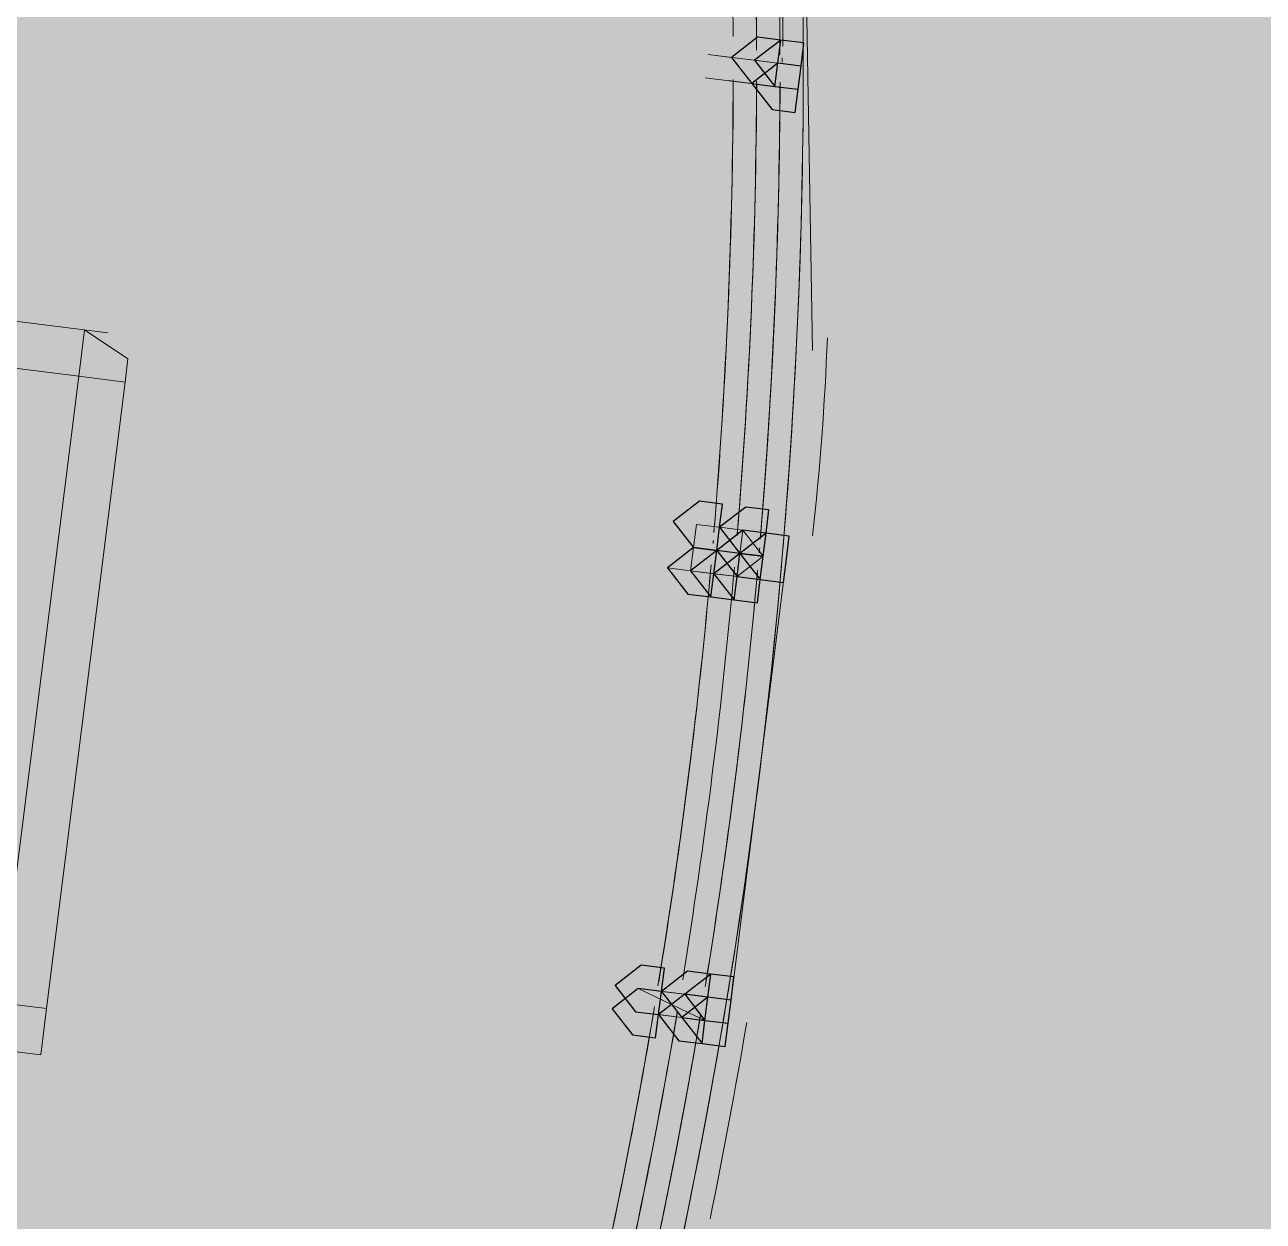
# Model space of a CAD drawing. Header units: metres. Extents: x -4 to 509425, y 7549 to 4732445.
# Drawn here: x 476014.4626 to 476014.9109, y 4719710.0213 to 4719710.4544 of the extents above; entities that cross this region are included whole.
import ezdxf

# ---------------------------------------------------------------- set-up
doc = ezdxf.new("R2010")
doc.units = ezdxf.units.M
doc.header["$LTSCALE"] = 0.01
doc.header["$MEASUREMENT"] = 0
doc.layers.get('0').update_dxf_attribs({"lineweight": 0})
doc.layers.add('_SUBESTACIÓN', color=1, linetype='Continuous')
doc.layers.add('SUBESTACION LA VID', color=253, linetype='Continuous')

# ---------------------------------------------------------------- blocks, each defined once
blk = doc.blocks.new('A$Cfff6051d')
at = {"layer": 'SUBESTACION LA VID', "transparency": 33554687}
h = blk.add_hatch(color=256, dxfattribs=at)
h.dxf.hatch_style = 2
h.paths.add_polyline_path([(476014.7351914794, 4719710.440479893), (476014.7362445818, 4719710.448879886), (476014.7278445886, 4719710.449932989), (476014.7183914933, 4719710.442586098), (476014.7257383844, 4719710.433133002), (476014.7341383776, 4719710.4320799)])
h = blk.add_hatch(color=256, dxfattribs=at)
h.dxf.hatch_style = 2
h.paths.add_polyline_path([(476014.7435914726, 4719710.439426791), (476014.7446445749, 4719710.447826784), (476014.7362445818, 4719710.448879886), (476014.7267914865, 4719710.441532996), (476014.7341383776, 4719710.4320799), (476014.7425383705, 4719710.431026798)])
h = blk.add_hatch(color=256, dxfattribs=at)
h.dxf.hatch_style = 2
h.paths.add_polyline_path([(476014.7435914726, 4719710.439426791), (476014.7446445749, 4719710.447826784), (476014.7362445818, 4719710.448879886), (476014.7267914865, 4719710.441532996), (476014.7341383776, 4719710.4320799), (476014.7425383705, 4719710.431026798)])
h = blk.add_hatch(color=256, dxfattribs=at)
h.dxf.hatch_style = 2
h.paths.add_polyline_path([(476014.7435914726, 4719710.439426791), (476014.7446445749, 4719710.447826784), (476014.7362445818, 4719710.448879886), (476014.7267914865, 4719710.441532996), (476014.7341383776, 4719710.4320799), (476014.7425383705, 4719710.431026798)])
h = blk.add_hatch(color=256, dxfattribs=at)
h.dxf.hatch_style = 2
h.paths.add_polyline_path([(476014.7425383705, 4719710.431026798), (476014.7435914726, 4719710.439426791), (476014.7351914794, 4719710.440479893), (476014.7257383844, 4719710.433133002), (476014.7330851414, 4719710.423678838), (476014.7414851346, 4719710.422625735)])
h = blk.add_hatch(color=256, dxfattribs=at)
h.dxf.hatch_style = 2
h.paths.add_polyline_path([(476014.7425383705, 4719710.431026798), (476014.7435914726, 4719710.439426791), (476014.7351914794, 4719710.440479893), (476014.7257383844, 4719710.433133002), (476014.7330851414, 4719710.423678838), (476014.7414851346, 4719710.422625735)])
h = blk.add_hatch(color=256, dxfattribs=at)
h.dxf.hatch_style = 2
h.paths.add_polyline_path([(476014.7425383705, 4719710.431026798), (476014.7435914726, 4719710.439426791), (476014.7351914794, 4719710.440479893), (476014.7257383844, 4719710.433133002), (476014.7330851414, 4719710.423678838), (476014.7414851346, 4719710.422625735)])
h = blk.add_hatch(color=256, dxfattribs=at)
h.dxf.hatch_style = 2
h.paths.add_polyline_path([(476014.7425383705, 4719710.431026798), (476014.7435914726, 4719710.439426791), (476014.7351914794, 4719710.440479893), (476014.7257383844, 4719710.433133002), (476014.7330851414, 4719710.423678838), (476014.7414851346, 4719710.422625735)])
h = blk.add_hatch(color=256, dxfattribs=at)
h.dxf.hatch_style = 2
h.paths.add_polyline_path([(476014.7425383705, 4719710.431026798), (476014.7435914726, 4719710.439426791), (476014.7351914794, 4719710.440479893), (476014.7257383844, 4719710.433133002), (476014.7330851414, 4719710.423678838), (476014.7414851346, 4719710.422625735)])
h = blk.add_hatch(color=256, dxfattribs=at)
h.dxf.hatch_style = 2
h.paths.add_polyline_path([(476014.7141286338, 4719710.272473621), (476014.7151817359, 4719710.280873614), (476014.7067817427, 4719710.281926717), (476014.6973286477, 4719710.274579826), (476014.7046754047, 4719710.265125662), (476014.7130753977, 4719710.26407256)])
h = blk.add_hatch(color=256, dxfattribs=at)
h.dxf.hatch_style = 2
h.paths.add_polyline_path([(476014.73092862, 4719710.270367417), (476014.7319817223, 4719710.278767411), (476014.7235817291, 4719710.279820512), (476014.7141286338, 4719710.272473621), (476014.7214753908, 4719710.263019457), (476014.729875384, 4719710.261966356)])
h = blk.add_hatch(color=256, dxfattribs=at)
h.dxf.hatch_style = 2
h.paths.add_polyline_path([(476014.73092862, 4719710.270367417), (476014.7319817223, 4719710.278767411), (476014.7235817291, 4719710.279820512), (476014.7141286338, 4719710.272473621), (476014.7214753908, 4719710.263019457), (476014.729875384, 4719710.261966356)])
h = blk.add_hatch(color=256, dxfattribs=at)
h.dxf.hatch_style = 2
h.paths.add_polyline_path([(476014.729875384, 4719710.261966356), (476014.73092862, 4719710.270367417), (476014.722528627, 4719710.271420519), (476014.7130753977, 4719710.26407256), (476014.7204222888, 4719710.254619464), (476014.7288222819, 4719710.253566363)])
h = blk.add_hatch(color=256, dxfattribs=at)
h.dxf.hatch_style = 2
h.paths.add_polyline_path([(476014.729875384, 4719710.261966356), (476014.73092862, 4719710.270367417), (476014.722528627, 4719710.271420519), (476014.7130753977, 4719710.26407256), (476014.7204222888, 4719710.254619464), (476014.7288222819, 4719710.253566363)])
h = blk.add_hatch(color=256, dxfattribs=at)
h.dxf.hatch_style = 2
h.paths.add_polyline_path([(476014.729875384, 4719710.261966356), (476014.73092862, 4719710.270367417), (476014.722528627, 4719710.271420519), (476014.7130753977, 4719710.26407256), (476014.7204222888, 4719710.254619464), (476014.7288222819, 4719710.253566363)])
h = blk.add_hatch(color=256, dxfattribs=at)
h.dxf.hatch_style = 2
h.paths.add_polyline_path([(476014.7382753772, 4719710.260913254), (476014.7393286132, 4719710.269314315), (476014.73092862, 4719710.270367417), (476014.7214753908, 4719710.263019457), (476014.7288222819, 4719710.253566363), (476014.7372222751, 4719710.252513261)])
h = blk.add_hatch(color=256, dxfattribs=at)
h.dxf.hatch_style = 2
h.paths.add_polyline_path([(476014.7382753772, 4719710.260913254), (476014.7393286132, 4719710.269314315), (476014.73092862, 4719710.270367417), (476014.7214753908, 4719710.263019457), (476014.7288222819, 4719710.253566363), (476014.7372222751, 4719710.252513261)])
h = blk.add_hatch(color=256, dxfattribs=at)
h.dxf.hatch_style = 2
h.paths.add_polyline_path([(476014.7120222958, 4719710.255672567), (476014.7130753977, 4719710.26407256), (476014.7046754047, 4719710.265125662), (476014.6952223094, 4719710.257778771), (476014.7025692005, 4719710.248325676), (476014.7109691935, 4719710.247272573)])
h = blk.add_hatch(color=256, dxfattribs=at)
h.dxf.hatch_style = 2
h.paths.add_polyline_path([(476014.7204222888, 4719710.254619464), (476014.7214753908, 4719710.263019457), (476014.7130753977, 4719710.26407256), (476014.7036223026, 4719710.256725669), (476014.7109691935, 4719710.247272573), (476014.7193691867, 4719710.246219471)])
h = blk.add_hatch(color=256, dxfattribs=at)
h.dxf.hatch_style = 2
h.paths.add_polyline_path([(476014.7288222819, 4719710.253566363), (476014.729875384, 4719710.261966356), (476014.7214753908, 4719710.263019457), (476014.7120222958, 4719710.255672567), (476014.7193691867, 4719710.246219471), (476014.7277691799, 4719710.24516637)])
h = blk.add_hatch(color=256, dxfattribs=at)
h.dxf.hatch_style = 2
h.paths.add_polyline_path([(476014.7288222819, 4719710.253566363), (476014.729875384, 4719710.261966356), (476014.7214753908, 4719710.263019457), (476014.7120222958, 4719710.255672567), (476014.7193691867, 4719710.246219471), (476014.7277691799, 4719710.24516637)])
h = blk.add_hatch(color=256, dxfattribs=at)
h.dxf.hatch_style = 2
h.paths.add_polyline_path([(476014.7288222819, 4719710.253566363), (476014.729875384, 4719710.261966356), (476014.7214753908, 4719710.263019457), (476014.7120222958, 4719710.255672567), (476014.7193691867, 4719710.246219471), (476014.7277691799, 4719710.24516637)])
h = blk.add_hatch(color=256, dxfattribs=at)
h.dxf.hatch_style = 2
h.paths.add_polyline_path([(476014.6930656541, 4719710.104466282), (476014.6941188901, 4719710.112867343), (476014.6857188971, 4719710.113920446), (476014.676265668, 4719710.106572486), (476014.6836125591, 4719710.097119391), (476014.6920125521, 4719710.096066289)])
h = blk.add_hatch(color=256, dxfattribs=at)
h.dxf.hatch_style = 2
h.paths.add_polyline_path([(476014.7098656405, 4719710.102360078), (476014.7109188765, 4719710.11076114), (476014.7025188833, 4719710.111814241), (476014.6930656541, 4719710.104466282), (476014.7004125452, 4719710.095013186), (476014.7088125382, 4719710.093960085)])
h = blk.add_hatch(color=256, dxfattribs=at)
h.dxf.hatch_style = 2
h.paths.add_polyline_path([(476014.7098656405, 4719710.102360078), (476014.7109188765, 4719710.11076114), (476014.7025188833, 4719710.111814241), (476014.6930656541, 4719710.104466282), (476014.7004125452, 4719710.095013186), (476014.7088125382, 4719710.093960085)])
h = blk.add_hatch(color=256, dxfattribs=at)
h.dxf.hatch_style = 2
h.paths.add_polyline_path([(476014.7098656405, 4719710.102360078), (476014.7109188765, 4719710.11076114), (476014.7025188833, 4719710.111814241), (476014.6930656541, 4719710.104466282), (476014.7004125452, 4719710.095013186), (476014.7088125382, 4719710.093960085)])
h = blk.add_hatch(color=256, dxfattribs=at)
h.dxf.hatch_style = 2
h.paths.add_polyline_path([(476014.7182656337, 4719710.101306976), (476014.7193188696, 4719710.109708037), (476014.7109188765, 4719710.11076114), (476014.7014656473, 4719710.10341318), (476014.7088125382, 4719710.093960085), (476014.7172125314, 4719710.092906983)])
h = blk.add_hatch(color=256, dxfattribs=at)
h.dxf.hatch_style = 2
h.paths.add_polyline_path([(476014.6920125521, 4719710.096066289), (476014.6930656541, 4719710.104466282), (476014.684665661, 4719710.105519384), (476014.6752125659, 4719710.098172493), (476014.6825594568, 4719710.088719398), (476014.69095945, 4719710.087666295)])
h = blk.add_hatch(color=256, dxfattribs=at)
h.dxf.hatch_style = 2
h.paths.add_polyline_path([(476014.7088125382, 4719710.093960085), (476014.7098656405, 4719710.102360078), (476014.7014656473, 4719710.10341318), (476014.6920125521, 4719710.096066289), (476014.6993594432, 4719710.086613193), (476014.7077594363, 4719710.085560092)])
h = blk.add_hatch(color=256, dxfattribs=at)
h.dxf.hatch_style = 2
h.paths.add_polyline_path([(476014.7088125382, 4719710.093960085), (476014.7098656405, 4719710.102360078), (476014.7014656473, 4719710.10341318), (476014.6920125521, 4719710.096066289), (476014.6993594432, 4719710.086613193), (476014.7077594363, 4719710.085560092)])
h = blk.add_hatch(color=256, dxfattribs=at)
h.dxf.hatch_style = 2
h.paths.add_polyline_path([(476014.7088125382, 4719710.093960085), (476014.7098656405, 4719710.102360078), (476014.7014656473, 4719710.10341318), (476014.6920125521, 4719710.096066289), (476014.6993594432, 4719710.086613193), (476014.7077594363, 4719710.085560092)])
h = blk.add_hatch(color=256, dxfattribs=at)
h.dxf.hatch_style = 2
h.paths.add_polyline_path([(476014.7088125382, 4719710.093960085), (476014.7098656405, 4719710.102360078), (476014.7014656473, 4719710.10341318), (476014.6920125521, 4719710.096066289), (476014.6993594432, 4719710.086613193), (476014.7077594363, 4719710.085560092)])
h = blk.add_hatch(color=256, dxfattribs=at)
h.dxf.hatch_style = 2
h.paths.add_polyline_path([(476014.7088125382, 4719710.093960085), (476014.7098656405, 4719710.102360078), (476014.7014656473, 4719710.10341318), (476014.6920125521, 4719710.096066289), (476014.6993594432, 4719710.086613193), (476014.7077594363, 4719710.085560092)])
h = blk.add_hatch(color=256, dxfattribs=at)
h.dxf.hatch_style = 2
h.paths.add_polyline_path([(476014.7172125314, 4719710.092906983), (476014.7182656337, 4719710.101306976), (476014.7098656405, 4719710.102360078), (476014.7004125452, 4719710.095013186), (476014.7077594363, 4719710.085560092), (476014.7161594295, 4719710.084506989)])
h = blk.add_hatch(color=256, dxfattribs=at)
h.dxf.hatch_style = 2
h.paths.add_polyline_path([(476014.7172125314, 4719710.092906983), (476014.7182656337, 4719710.101306976), (476014.7098656405, 4719710.102360078), (476014.7004125452, 4719710.095013186), (476014.7077594363, 4719710.085560092), (476014.7161594295, 4719710.084506989)])
at = {"layer": 'SUBESTACION LA VID', "lineweight": 15}
for p, q in [((476014.747753698, 4719710.336516396), (476014.7446698003, 4719710.516083036)), ((476014.7183914933, 4719710.442586098), (476014.7267914865, 4719710.441532996)), ((476014.7351914794, 4719710.440479893), (476014.7351914794, 4719710.440479893)), ((476014.7351914794, 4719710.440479893), (476014.7351914794, 4719710.440479893)), ((476014.7257383844, 4719710.433133002), (476014.7341383776, 4719710.4320799)), ((476014.7341383776, 4719710.4320799), (476014.7341383776, 4719710.4320799)), ((476014.4704447455, 4719710.098246967), (476014.4988797078, 4719710.325056395)), ((476014.7172125314, 4719710.092906983), (476014.7393286132, 4719710.269314315)), ((476014.7204222888, 4719710.254619464), (476014.7204222888, 4719710.254619464)), ((476014.7204222888, 4719710.254619464), (476014.7204222888, 4719710.254619464)), ((476014.684665661, 4719710.105519384), (476014.6930656541, 4719710.104466282)), ((476014.7088125382, 4719710.093960085), (476014.684665661, 4719710.105519384)), ((476014.7014656473, 4719710.10341318), (476014.7014656473, 4719710.10341318)), ((476014.6920125521, 4719710.096066289), (476014.6836125591, 4719710.097119391)), ((476014.7004125452, 4719710.095013186), (476014.6836125591, 4719710.097119391)), ((476014.7004125452, 4719710.095013186), (476014.6920125521, 4719710.096066289)), ((476014.7004125452, 4719710.095013186), (476014.7004125452, 4719710.095013186)), ((476014.7004125452, 4719710.095013186), (476014.7004125452, 4719710.095013186))]:
    blk.add_line(p, q, dxfattribs=at)
at = {"layer": 'SUBESTACION LA VID'}
for points in [[(476014.7351914794, 4719710.440479893), (476014.7362445818, 4719710.448879886), (476014.7278445886, 4719710.449932989), (476014.7183914933, 4719710.442586098), (476014.7257383844, 4719710.433133002), (476014.7341383776, 4719710.4320799)], [(476014.7435914726, 4719710.439426791), (476014.7446445749, 4719710.447826784), (476014.7362445818, 4719710.448879886), (476014.7267914865, 4719710.441532996), (476014.7341383776, 4719710.4320799), (476014.7425383705, 4719710.431026798)], [(476014.7435914726, 4719710.439426791), (476014.7446445749, 4719710.447826784), (476014.7362445818, 4719710.448879886), (476014.7267914865, 4719710.441532996), (476014.7341383776, 4719710.4320799), (476014.7425383705, 4719710.431026798)], [(476014.7435914726, 4719710.439426791), (476014.7446445749, 4719710.447826784), (476014.7362445818, 4719710.448879886), (476014.7267914865, 4719710.441532996), (476014.7341383776, 4719710.4320799), (476014.7425383705, 4719710.431026798)], [(476014.7425383705, 4719710.431026798), (476014.7435914726, 4719710.439426791), (476014.7351914794, 4719710.440479893), (476014.7257383844, 4719710.433133002), (476014.7330851414, 4719710.423678838), (476014.7414851346, 4719710.422625735)], [(476014.7425383705, 4719710.431026798), (476014.7435914726, 4719710.439426791), (476014.7351914794, 4719710.440479893), (476014.7257383844, 4719710.433133002), (476014.7330851414, 4719710.423678838), (476014.7414851346, 4719710.422625735)], [(476014.7425383705, 4719710.431026798), (476014.7435914726, 4719710.439426791), (476014.7351914794, 4719710.440479893), (476014.7257383844, 4719710.433133002), (476014.7330851414, 4719710.423678838), (476014.7414851346, 4719710.422625735)], [(476014.7425383705, 4719710.431026798), (476014.7435914726, 4719710.439426791), (476014.7351914794, 4719710.440479893), (476014.7257383844, 4719710.433133002), (476014.7330851414, 4719710.423678838), (476014.7414851346, 4719710.422625735)], [(476014.7425383705, 4719710.431026798), (476014.7435914726, 4719710.439426791), (476014.7351914794, 4719710.440479893), (476014.7257383844, 4719710.433133002), (476014.7330851414, 4719710.423678838), (476014.7414851346, 4719710.422625735)], [(476014.7141286338, 4719710.272473621), (476014.7151817359, 4719710.280873614), (476014.7067817427, 4719710.281926717), (476014.6973286477, 4719710.274579826), (476014.7046754047, 4719710.265125662), (476014.7130753977, 4719710.26407256)], [(476014.73092862, 4719710.270367417), (476014.7319817223, 4719710.278767411), (476014.7235817291, 4719710.279820512), (476014.7141286338, 4719710.272473621), (476014.7214753908, 4719710.263019457), (476014.729875384, 4719710.261966356)], [(476014.73092862, 4719710.270367417), (476014.7319817223, 4719710.278767411), (476014.7235817291, 4719710.279820512), (476014.7141286338, 4719710.272473621), (476014.7214753908, 4719710.263019457), (476014.729875384, 4719710.261966356)], [(476014.729875384, 4719710.261966356), (476014.73092862, 4719710.270367417), (476014.722528627, 4719710.271420519), (476014.7130753977, 4719710.26407256), (476014.7204222888, 4719710.254619464), (476014.7288222819, 4719710.253566363)], [(476014.729875384, 4719710.261966356), (476014.73092862, 4719710.270367417), (476014.722528627, 4719710.271420519), (476014.7130753977, 4719710.26407256), (476014.7204222888, 4719710.254619464), (476014.7288222819, 4719710.253566363)], [(476014.729875384, 4719710.261966356), (476014.73092862, 4719710.270367417), (476014.722528627, 4719710.271420519), (476014.7130753977, 4719710.26407256), (476014.7204222888, 4719710.254619464), (476014.7288222819, 4719710.253566363)], [(476014.7382753772, 4719710.260913254), (476014.7393286132, 4719710.269314315), (476014.73092862, 4719710.270367417), (476014.7214753908, 4719710.263019457), (476014.7288222819, 4719710.253566363), (476014.7372222751, 4719710.252513261)], [(476014.7382753772, 4719710.260913254), (476014.7393286132, 4719710.269314315), (476014.73092862, 4719710.270367417), (476014.7214753908, 4719710.263019457), (476014.7288222819, 4719710.253566363), (476014.7372222751, 4719710.252513261)], [(476014.7120222958, 4719710.255672567), (476014.7130753977, 4719710.26407256), (476014.7046754047, 4719710.265125662), (476014.6952223094, 4719710.257778771), (476014.7025692005, 4719710.248325676), (476014.7109691935, 4719710.247272573)], [(476014.7204222888, 4719710.254619464), (476014.7214753908, 4719710.263019457), (476014.7130753977, 4719710.26407256), (476014.7036223026, 4719710.256725669), (476014.7109691935, 4719710.247272573), (476014.7193691867, 4719710.246219471)], [(476014.7288222819, 4719710.253566363), (476014.729875384, 4719710.261966356), (476014.7214753908, 4719710.263019457), (476014.7120222958, 4719710.255672567), (476014.7193691867, 4719710.246219471), (476014.7277691799, 4719710.24516637)], [(476014.7288222819, 4719710.253566363), (476014.729875384, 4719710.261966356), (476014.7214753908, 4719710.263019457), (476014.7120222958, 4719710.255672567), (476014.7193691867, 4719710.246219471), (476014.7277691799, 4719710.24516637)], [(476014.7288222819, 4719710.253566363), (476014.729875384, 4719710.261966356), (476014.7214753908, 4719710.263019457), (476014.7120222958, 4719710.255672567), (476014.7193691867, 4719710.246219471), (476014.7277691799, 4719710.24516637)], [(476014.6930656541, 4719710.104466282), (476014.6941188901, 4719710.112867343), (476014.6857188971, 4719710.113920446), (476014.676265668, 4719710.106572486), (476014.6836125591, 4719710.097119391), (476014.6920125521, 4719710.096066289)], [(476014.7098656405, 4719710.102360078), (476014.7109188765, 4719710.11076114), (476014.7025188833, 4719710.111814241), (476014.6930656541, 4719710.104466282), (476014.7004125452, 4719710.095013186), (476014.7088125382, 4719710.093960085)], [(476014.7098656405, 4719710.102360078), (476014.7109188765, 4719710.11076114), (476014.7025188833, 4719710.111814241), (476014.6930656541, 4719710.104466282), (476014.7004125452, 4719710.095013186), (476014.7088125382, 4719710.093960085)], [(476014.7098656405, 4719710.102360078), (476014.7109188765, 4719710.11076114), (476014.7025188833, 4719710.111814241), (476014.6930656541, 4719710.104466282), (476014.7004125452, 4719710.095013186), (476014.7088125382, 4719710.093960085)], [(476014.7182656337, 4719710.101306976), (476014.7193188696, 4719710.109708037), (476014.7109188765, 4719710.11076114), (476014.7014656473, 4719710.10341318), (476014.7088125382, 4719710.093960085), (476014.7172125314, 4719710.092906983)], [(476014.6920125521, 4719710.096066289), (476014.6930656541, 4719710.104466282), (476014.684665661, 4719710.105519384), (476014.6752125659, 4719710.098172493), (476014.6825594568, 4719710.088719398), (476014.69095945, 4719710.087666295)], [(476014.7088125382, 4719710.093960085), (476014.7098656405, 4719710.102360078), (476014.7014656473, 4719710.10341318), (476014.6920125521, 4719710.096066289), (476014.6993594432, 4719710.086613193), (476014.7077594363, 4719710.085560092)], [(476014.7088125382, 4719710.093960085), (476014.7098656405, 4719710.102360078), (476014.7014656473, 4719710.10341318), (476014.6920125521, 4719710.096066289), (476014.6993594432, 4719710.086613193), (476014.7077594363, 4719710.085560092)], [(476014.7088125382, 4719710.093960085), (476014.7098656405, 4719710.102360078), (476014.7014656473, 4719710.10341318), (476014.6920125521, 4719710.096066289), (476014.6993594432, 4719710.086613193), (476014.7077594363, 4719710.085560092)], [(476014.7088125382, 4719710.093960085), (476014.7098656405, 4719710.102360078), (476014.7014656473, 4719710.10341318), (476014.6920125521, 4719710.096066289), (476014.6993594432, 4719710.086613193), (476014.7077594363, 4719710.085560092)], [(476014.7088125382, 4719710.093960085), (476014.7098656405, 4719710.102360078), (476014.7014656473, 4719710.10341318), (476014.6920125521, 4719710.096066289), (476014.6993594432, 4719710.086613193), (476014.7077594363, 4719710.085560092)], [(476014.7172125314, 4719710.092906983), (476014.7182656337, 4719710.101306976), (476014.7098656405, 4719710.102360078), (476014.7004125452, 4719710.095013186), (476014.7077594363, 4719710.085560092), (476014.7161594295, 4719710.084506989)], [(476014.7172125314, 4719710.092906983), (476014.7182656337, 4719710.101306976), (476014.7098656405, 4719710.102360078), (476014.7004125452, 4719710.095013186), (476014.7077594363, 4719710.085560092), (476014.7161594295, 4719710.084506989)]]:
    blk.add_lwpolyline(points, close=True, dxfattribs=at)
at = {"layer": 'SUBESTACION LA VID', "lineweight": 0}
for points in [[(476014.7351914794, 4719710.440479893), (476014.7362445818, 4719710.448879886), (476014.7278445886, 4719710.449932989), (476014.7183914933, 4719710.442586098), (476014.7257383844, 4719710.433133002), (476014.7341383776, 4719710.4320799)], [(476014.7435914726, 4719710.439426791), (476014.7446445749, 4719710.447826784), (476014.7362445818, 4719710.448879886), (476014.7267914865, 4719710.441532996), (476014.7341383776, 4719710.4320799), (476014.7425383705, 4719710.431026798)], [(476014.7435914726, 4719710.439426791), (476014.7446445749, 4719710.447826784), (476014.7362445818, 4719710.448879886), (476014.7267914865, 4719710.441532996), (476014.7341383776, 4719710.4320799), (476014.7425383705, 4719710.431026798)], [(476014.7435914726, 4719710.439426791), (476014.7446445749, 4719710.447826784), (476014.7362445818, 4719710.448879886), (476014.7267914865, 4719710.441532996), (476014.7341383776, 4719710.4320799), (476014.7425383705, 4719710.431026798)], [(476014.7425383705, 4719710.431026798), (476014.7435914726, 4719710.439426791), (476014.7351914794, 4719710.440479893), (476014.7257383844, 4719710.433133002), (476014.7330851414, 4719710.423678838), (476014.7414851346, 4719710.422625735)], [(476014.7425383705, 4719710.431026798), (476014.7435914726, 4719710.439426791), (476014.7351914794, 4719710.440479893), (476014.7257383844, 4719710.433133002), (476014.7330851414, 4719710.423678838), (476014.7414851346, 4719710.422625735)], [(476014.7425383705, 4719710.431026798), (476014.7435914726, 4719710.439426791), (476014.7351914794, 4719710.440479893), (476014.7257383844, 4719710.433133002), (476014.7330851414, 4719710.423678838), (476014.7414851346, 4719710.422625735)], [(476014.7425383705, 4719710.431026798), (476014.7435914726, 4719710.439426791), (476014.7351914794, 4719710.440479893), (476014.7257383844, 4719710.433133002), (476014.7330851414, 4719710.423678838), (476014.7414851346, 4719710.422625735)], [(476014.7425383705, 4719710.431026798), (476014.7435914726, 4719710.439426791), (476014.7351914794, 4719710.440479893), (476014.7257383844, 4719710.433133002), (476014.7330851414, 4719710.423678838), (476014.7414851346, 4719710.422625735)], [(476014.7141286338, 4719710.272473621), (476014.7151817359, 4719710.280873614), (476014.7067817427, 4719710.281926717), (476014.6973286477, 4719710.274579826), (476014.7046754047, 4719710.265125662), (476014.7130753977, 4719710.26407256)], [(476014.73092862, 4719710.270367417), (476014.7319817223, 4719710.278767411), (476014.7235817291, 4719710.279820512), (476014.7141286338, 4719710.272473621), (476014.7214753908, 4719710.263019457), (476014.729875384, 4719710.261966356)], [(476014.73092862, 4719710.270367417), (476014.7319817223, 4719710.278767411), (476014.7235817291, 4719710.279820512), (476014.7141286338, 4719710.272473621), (476014.7214753908, 4719710.263019457), (476014.729875384, 4719710.261966356)], [(476014.729875384, 4719710.261966356), (476014.73092862, 4719710.270367417), (476014.722528627, 4719710.271420519), (476014.7130753977, 4719710.26407256), (476014.7204222888, 4719710.254619464), (476014.7288222819, 4719710.253566363)], [(476014.729875384, 4719710.261966356), (476014.73092862, 4719710.270367417), (476014.722528627, 4719710.271420519), (476014.7130753977, 4719710.26407256), (476014.7204222888, 4719710.254619464), (476014.7288222819, 4719710.253566363)], [(476014.729875384, 4719710.261966356), (476014.73092862, 4719710.270367417), (476014.722528627, 4719710.271420519), (476014.7130753977, 4719710.26407256), (476014.7204222888, 4719710.254619464), (476014.7288222819, 4719710.253566363)], [(476014.7382753772, 4719710.260913254), (476014.7393286132, 4719710.269314315), (476014.73092862, 4719710.270367417), (476014.7214753908, 4719710.263019457), (476014.7288222819, 4719710.253566363), (476014.7372222751, 4719710.252513261)], [(476014.7382753772, 4719710.260913254), (476014.7393286132, 4719710.269314315), (476014.73092862, 4719710.270367417), (476014.7214753908, 4719710.263019457), (476014.7288222819, 4719710.253566363), (476014.7372222751, 4719710.252513261)], [(476014.7120222958, 4719710.255672567), (476014.7130753977, 4719710.26407256), (476014.7046754047, 4719710.265125662), (476014.6952223094, 4719710.257778771), (476014.7025692005, 4719710.248325676), (476014.7109691935, 4719710.247272573)], [(476014.7204222888, 4719710.254619464), (476014.7214753908, 4719710.263019457), (476014.7130753977, 4719710.26407256), (476014.7036223026, 4719710.256725669), (476014.7109691935, 4719710.247272573), (476014.7193691867, 4719710.246219471)], [(476014.7288222819, 4719710.253566363), (476014.729875384, 4719710.261966356), (476014.7214753908, 4719710.263019457), (476014.7120222958, 4719710.255672567), (476014.7193691867, 4719710.246219471), (476014.7277691799, 4719710.24516637)], [(476014.7288222819, 4719710.253566363), (476014.729875384, 4719710.261966356), (476014.7214753908, 4719710.263019457), (476014.7120222958, 4719710.255672567), (476014.7193691867, 4719710.246219471), (476014.7277691799, 4719710.24516637)], [(476014.7288222819, 4719710.253566363), (476014.729875384, 4719710.261966356), (476014.7214753908, 4719710.263019457), (476014.7120222958, 4719710.255672567), (476014.7193691867, 4719710.246219471), (476014.7277691799, 4719710.24516637)], [(476014.6930656541, 4719710.104466282), (476014.6941188901, 4719710.112867343), (476014.6857188971, 4719710.113920446), (476014.676265668, 4719710.106572486), (476014.6836125591, 4719710.097119391), (476014.6920125521, 4719710.096066289)], [(476014.7098656405, 4719710.102360078), (476014.7109188765, 4719710.11076114), (476014.7025188833, 4719710.111814241), (476014.6930656541, 4719710.104466282), (476014.7004125452, 4719710.095013186), (476014.7088125382, 4719710.093960085)], [(476014.7098656405, 4719710.102360078), (476014.7109188765, 4719710.11076114), (476014.7025188833, 4719710.111814241), (476014.6930656541, 4719710.104466282), (476014.7004125452, 4719710.095013186), (476014.7088125382, 4719710.093960085)], [(476014.7098656405, 4719710.102360078), (476014.7109188765, 4719710.11076114), (476014.7025188833, 4719710.111814241), (476014.6930656541, 4719710.104466282), (476014.7004125452, 4719710.095013186), (476014.7088125382, 4719710.093960085)], [(476014.7182656337, 4719710.101306976), (476014.7193188696, 4719710.109708037), (476014.7109188765, 4719710.11076114), (476014.7014656473, 4719710.10341318), (476014.7088125382, 4719710.093960085), (476014.7172125314, 4719710.092906983)], [(476014.6920125521, 4719710.096066289), (476014.6930656541, 4719710.104466282), (476014.684665661, 4719710.105519384), (476014.6752125659, 4719710.098172493), (476014.6825594568, 4719710.088719398), (476014.69095945, 4719710.087666295)], [(476014.7088125382, 4719710.093960085), (476014.7098656405, 4719710.102360078), (476014.7014656473, 4719710.10341318), (476014.6920125521, 4719710.096066289), (476014.6993594432, 4719710.086613193), (476014.7077594363, 4719710.085560092)], [(476014.7088125382, 4719710.093960085), (476014.7098656405, 4719710.102360078), (476014.7014656473, 4719710.10341318), (476014.6920125521, 4719710.096066289), (476014.6993594432, 4719710.086613193), (476014.7077594363, 4719710.085560092)], [(476014.7088125382, 4719710.093960085), (476014.7098656405, 4719710.102360078), (476014.7014656473, 4719710.10341318), (476014.6920125521, 4719710.096066289), (476014.6993594432, 4719710.086613193), (476014.7077594363, 4719710.085560092)], [(476014.7088125382, 4719710.093960085), (476014.7098656405, 4719710.102360078), (476014.7014656473, 4719710.10341318), (476014.6920125521, 4719710.096066289), (476014.6993594432, 4719710.086613193), (476014.7077594363, 4719710.085560092)], [(476014.7088125382, 4719710.093960085), (476014.7098656405, 4719710.102360078), (476014.7014656473, 4719710.10341318), (476014.6920125521, 4719710.096066289), (476014.6993594432, 4719710.086613193), (476014.7077594363, 4719710.085560092)], [(476014.7172125314, 4719710.092906983), (476014.7182656337, 4719710.101306976), (476014.7098656405, 4719710.102360078), (476014.7004125452, 4719710.095013186), (476014.7077594363, 4719710.085560092), (476014.7161594295, 4719710.084506989)], [(476014.7172125314, 4719710.092906983), (476014.7182656337, 4719710.101306976), (476014.7098656405, 4719710.102360078), (476014.7004125452, 4719710.095013186), (476014.7077594363, 4719710.085560092), (476014.7161594295, 4719710.084506989)]]:
    blk.add_lwpolyline(points, close=True, dxfattribs=at)
at = {"layer": 'SUBESTACION LA VID', "lineweight": 15}
for points in [[(476014.7183914933, 4719710.442586098), (476014.7099915001, 4719710.443639199), (476014.7183914933, 4719710.442586098), (476014.7267914865, 4719710.441532996)], [(476014.7351914794, 4719710.440479893), (476014.7099915001, 4719710.443639199), (476014.7351914794, 4719710.440479893)], [(476014.7351914794, 4719710.440479893), (476014.7267914865, 4719710.441532996), (476014.7351914794, 4719710.440479893)], [(476014.7257383844, 4719710.433133002), (476014.7173383912, 4719710.434186105), (476014.7257383844, 4719710.433133002), (476014.7341383776, 4719710.4320799), (476014.708938398, 4719710.435239206), (476014.7341383776, 4719710.4320799)], [(476014.7257383844, 4719710.433133002), (476014.7341383776, 4719710.4320799), (476014.7257383844, 4719710.433133002)], [(476014.4841859256, 4719710.343962585), (476014.4820797214, 4719710.327162599), (476014.4232754969, 4719710.33453485), (476014.4253817011, 4719710.351334835), (476014.4925859187, 4719710.342909483)], [(476014.4841859256, 4719710.343962585), (476014.4999328098, 4719710.333456388), (476014.4988797078, 4719710.325056395), (476014.4820797214, 4719710.327162599), (476014.4536447591, 4719710.100353171), (476014.4704447455, 4719710.098246967), (476014.4683384072, 4719710.081445914), (476014.4515384209, 4719710.083552117)], [(476014.7130753977, 4719710.26407256), (476014.7046754047, 4719710.265125662), (476014.7057286409, 4719710.273526723), (476014.7141286338, 4719710.272473621), (476014.722528627, 4719710.271420519)], [(476014.722528627, 4719710.271420519), (476014.7214753908, 4719710.263019457), (476014.722528627, 4719710.271420519), (476014.7214753908, 4719710.263019457), (476014.7130753977, 4719710.26407256), (476014.7141286338, 4719710.272473621)], [(476014.7214753908, 4719710.263019457), (476014.722528627, 4719710.271420519), (476014.729875384, 4719710.261966356), (476014.7214753908, 4719710.263019457)], [(476014.722528627, 4719710.271420519), (476014.7214753908, 4719710.263019457), (476014.722528627, 4719710.271420519)], [(476014.729875384, 4719710.261966356), (476014.7046754047, 4719710.265125662), (476014.7036223026, 4719710.256725669), (476014.7204222888, 4719710.254619464)], [(476014.7214753908, 4719710.263019457), (476014.7046754047, 4719710.265125662), (476014.729875384, 4719710.261966356)], [(476014.7204222888, 4719710.254619464), (476014.7288222819, 4719710.253566363), (476014.729875384, 4719710.261966356), (476014.7204222888, 4719710.254619464)], [(476014.7036223026, 4719710.256725669), (476014.6952223094, 4719710.257778771), (476014.7036223026, 4719710.256725669)], [(476014.7120222958, 4719710.255672567), (476014.7036223026, 4719710.256725669), (476014.7120222958, 4719710.255672567), (476014.7036223026, 4719710.256725669)], [(476014.7204222888, 4719710.254619464), (476014.7120222958, 4719710.255672567), (476014.7204222888, 4719710.254619464)], [(476014.6930656541, 4719710.104466282), (476014.684665661, 4719710.105519384), (476014.6930656541, 4719710.104466282), (476014.7014656473, 4719710.10341318)], [(476014.7014656473, 4719710.10341318), (476014.684665661, 4719710.105519384), (476014.7098656405, 4719710.102360078)], [(476014.7014656473, 4719710.10341318), (476014.7014656473, 4719710.10341318), (476014.6930656541, 4719710.104466282)], [(476014.7014656473, 4719710.10341318), (476014.7098656405, 4719710.102360078), (476014.7014656473, 4719710.10341318)], [(476014.7004125452, 4719710.095013186), (476014.7088125382, 4719710.093960085), (476014.7004125452, 4719710.095013186)]]:
    blk.add_lwpolyline(points, dxfattribs=at)
for points in [[(476014.4741191292, 4719709.414708285), (476014.744658721, 4719709.891972159), (476014.8155282974, 4719710.456842837), (476014.6712772531, 4719710.986148909)], [(476014.4744101382, 4719709.415229464), (476014.7446775449, 4719709.892330001), (476014.8154575502, 4719710.456901615), (476014.6713311271, 4719710.985955543)], [(476014.7369991426, 4719710.446694596), (476014.7370283137, 4719710.4945935), (476014.7354024277, 4719710.542479653), (476014.7321103698, 4719710.590264399)], [(476014.7189881542, 4719710.450114599), (476014.7187507703, 4719710.496441201), (476014.7169480544, 4719710.542743802), (476014.7135790439, 4719710.588945495)], [(476014.727473962, 4719710.446007463), (476014.7273255755, 4719710.492524708), (476014.7256081201, 4719710.53902276), (476014.7223204992, 4719710.585423642)], [(476014.735932114, 4719710.446629822), (476014.7357744874, 4719710.493073363), (476014.7340606101, 4719710.539496106), (476014.7307767008, 4719710.585822747)], [(476014.7274747429, 4719710.445217525), (476014.7273483638, 4719710.491667998), (476014.7256530497, 4719710.538100347), (476014.7223921107, 4719710.584437128)], [(476014.7359440558, 4719710.443851947), (476014.7358470495, 4719710.490294398), (476014.7341899214, 4719710.536719791), (476014.7309717088, 4719710.583051214)], [(476014.7359440558, 4719710.443851947), (476014.7358470495, 4719710.490294398), (476014.7341899214, 4719710.536719791), (476014.7309717088, 4719710.583051214)], [(476014.7359419082, 4719710.44345404), (476014.7358579877, 4719710.489897021), (476014.7342096727, 4719710.536323478), (476014.7310002731, 4719710.582655967)], [(476014.7359407787, 4719710.443652728), (476014.7358528279, 4719710.490028946), (476014.7342050235, 4719710.536390242), (476014.7310002731, 4719710.582655967)], [(476014.7367992495, 4719710.440807781), (476014.7367972356, 4719710.442245589), (476014.7367996281, 4719710.443683927), (476014.7368018866, 4719710.445121199)], [(476014.7120449495, 4719710.270599676), (476014.7165357167, 4719710.325008745), (476014.7188594184, 4719710.379578833), (476014.7190074589, 4719710.434172144)], [(476014.7120607767, 4719710.270795153), (476014.7165436429, 4719710.3251412), (476014.7188587739, 4719710.379642925), (476014.7190074589, 4719710.434172144)], [(476014.7120649029, 4719710.270758833), (476014.716571727, 4719710.325261363), (476014.7189068116, 4719710.379922245), (476014.7190667704, 4719710.434610621)], [(476014.7204482529, 4719710.269469129), (476014.7249796541, 4719710.323994617), (476014.7273394495, 4719710.378679523), (476014.7275332004, 4719710.433395128)], [(476014.720496952, 4719710.270099887), (476014.7249908244, 4719710.324602956), (476014.7273215024, 4719710.379263305), (476014.7274729159, 4719710.433952753)], [(476014.7288525185, 4719710.268415491), (476014.733379647, 4719710.322941515), (476014.7357394426, 4719710.377626421), (476014.7359331934, 4719710.432342025)], [(476014.7288686134, 4719710.268613103), (476014.7333833006, 4719710.323074505), (476014.7357392, 4719710.377693717), (476014.7359331934, 4719710.432342025)], [(476014.7289042597, 4719710.268966666), (476014.7334421523, 4719710.32371701), (476014.7358084387, 4719710.378626771), (476014.7359994656, 4719710.433562961)], [(476014.7370888708, 4719710.265330185), (476014.7418136698, 4719710.321467527), (476014.7442549708, 4719710.377771805), (476014.7444084509, 4719710.434104688)], [(476014.7288320168, 4719710.268217346), (476014.7333676909, 4719710.322742298), (476014.7357361655, 4719710.377427202), (476014.7359341887, 4719710.43214227)], [(476014.7477706779, 4719710.269392963), (476014.7504234213, 4719710.29321781), (476014.7522108167, 4719710.317132702), (476014.7531352491, 4719710.341087431)], [(476014.7117740413, 4719710.266604149), (476014.71186294, 4719710.267624787), (476014.7119477001, 4719710.268647031), (476014.7120321925, 4719710.269667137)], [(476014.7284657945, 4719710.263184624), (476014.7286018945, 4719710.264754837), (476014.728738262, 4719710.266327189), (476014.7288743617, 4719710.267897402)], [(476014.6920529389, 4719710.107984789), (476014.7001774927, 4719710.157662516), (476014.7064800557, 4719710.207622915), (476014.7109477726, 4719710.257763438)], [(476014.6921191759, 4719710.10837466), (476014.7002104354, 4719710.157925284), (476014.7064877142, 4719710.207753233), (476014.7109477726, 4719710.257763438)], [(476014.6923806929, 4719710.110045239), (476014.7004080551, 4719710.159397734), (476014.7066299816, 4719710.209026484), (476014.7110341525, 4719710.258833215)], [(476014.700738114, 4719710.10868718), (476014.7087951923, 4719710.158242089), (476014.7150428306, 4719710.208075925), (476014.7194681725, 4719710.258086142)], [(476014.7171612248, 4719710.104197945), (476014.7255250531, 4719710.155334221), (476014.7319727592, 4719710.206763884), (476014.7364913534, 4719710.258383322)], [(476014.708923556, 4719710.106234271), (476014.7170163138, 4719710.155866077), (476014.7233036362, 4719710.205774139), (476014.7277780111, 4719710.255863921)], [(476014.7091574996, 4719710.107719528), (476014.717203074, 4719710.157217292), (476014.7234434806, 4719710.206993446), (476014.7278659978, 4719710.256946516)], [(476014.7091574996, 4719710.107719528), (476014.717203074, 4719710.157217292), (476014.7234434806, 4719710.206993446), (476014.7278659978, 4719710.256946516)], [(476014.7091574996, 4719710.107719528), (476014.717203074, 4719710.157217292), (476014.7234434806, 4719710.206993446), (476014.7278659978, 4719710.256946516)], [(476014.7091574996, 4719710.107719528), (476014.717203074, 4719710.157217292), (476014.7234434806, 4719710.206993446), (476014.7278659978, 4719710.256946516)], [(476014.6917133724, 4719710.10648782), (476014.6918874687, 4719710.107530327), (476014.6920570243, 4719710.108571231), (476014.6922309868, 4719710.109612671)], [(476014.7163869903, 4719710.099649268), (476014.716629211, 4719710.101131316), (476014.7168759721, 4719710.102614965), (476014.7171181928, 4719710.104097014)], [(476014.6567735387, 4719709.937975459), (476014.6701155984, 4719709.990915729), (476014.6813387893, 4719710.044366838), (476014.6904227691, 4719710.098201144)], [(476014.6567735387, 4719709.937975459), (476014.6700988844, 4719709.990851643), (476014.6813139064, 4719710.044237595), (476014.6903894496, 4719710.098004606)], [(476014.6569228052, 4719709.938300674), (476014.6702679956, 4719709.991404378), (476014.6814856379, 4719710.045018925), (476014.6905638009, 4719710.099014531)], [(476014.6651593166, 4719709.937120515), (476014.678493718, 4719709.989930466), (476014.6897048439, 4719710.043250724), (476014.6987808974, 4719710.096952574)], [(476014.6652271001, 4719709.936622706), (476014.6785546517, 4719709.989689564), (476014.689767473, 4719710.043265657), (476014.6988490928, 4719710.097219601)], [(476014.6736270933, 4719709.935569604), (476014.6869546446, 4719709.988636462), (476014.6981674662, 4719710.042212554), (476014.7072490858, 4719710.096166499)], [(476014.6736772353, 4719709.935761862), (476014.6869962417, 4719709.988829792), (476014.698209063, 4719710.042405885), (476014.7072822714, 4719710.09636197)], [(476014.6736772353, 4719709.935761862), (476014.6869962417, 4719709.988829792), (476014.698209063, 4719710.042405885), (476014.7072822714, 4719710.09636197)], [(476014.6814047912, 4719709.931768232), (476014.6951666019, 4719709.986395047), (476014.7067086076, 4719710.041558376), (476014.7159917684, 4719710.097119899)], [(476014.6736270933, 4719709.935569604), (476014.6869380648, 4719709.988573442), (476014.6981424495, 4719710.042082243), (476014.7072157665, 4719710.095969962)], [(476014.7106860952, 4719710.022156697), (476014.7155093477, 4719710.045744147), (476014.7199136274, 4719710.069416673), (476014.7239102788, 4719710.093160916)]]:
    blk.add_open_spline(points, degree=3, dxfattribs=at)

msp = doc.modelspace()

# ---------------------------------------------------------------- hatches: boundary and pattern name
at = {"layer": '_SUBESTACIÓN', "transparency": 33554559}
h = msp.add_hatch(color=1, dxfattribs=at)
h.dxf.hatch_style = 1
h.paths.add_polyline_path([(475968.6398839951, 4719805.825034142), (476089.9386224747, 4719790.615035534), (476078.1686244011, 4719696.740015984), (475956.8686432838, 4719711.95017004)])

# ---------------------------------------------------------------- block references
at = {"linetype": 'Continuous'}
msp.add_blockref('A$Cfff6051d', (-5.532056093215942e-07, -7.506459951400757e-07), dxfattribs=at)

doc.saveas('drawing.dxf')
